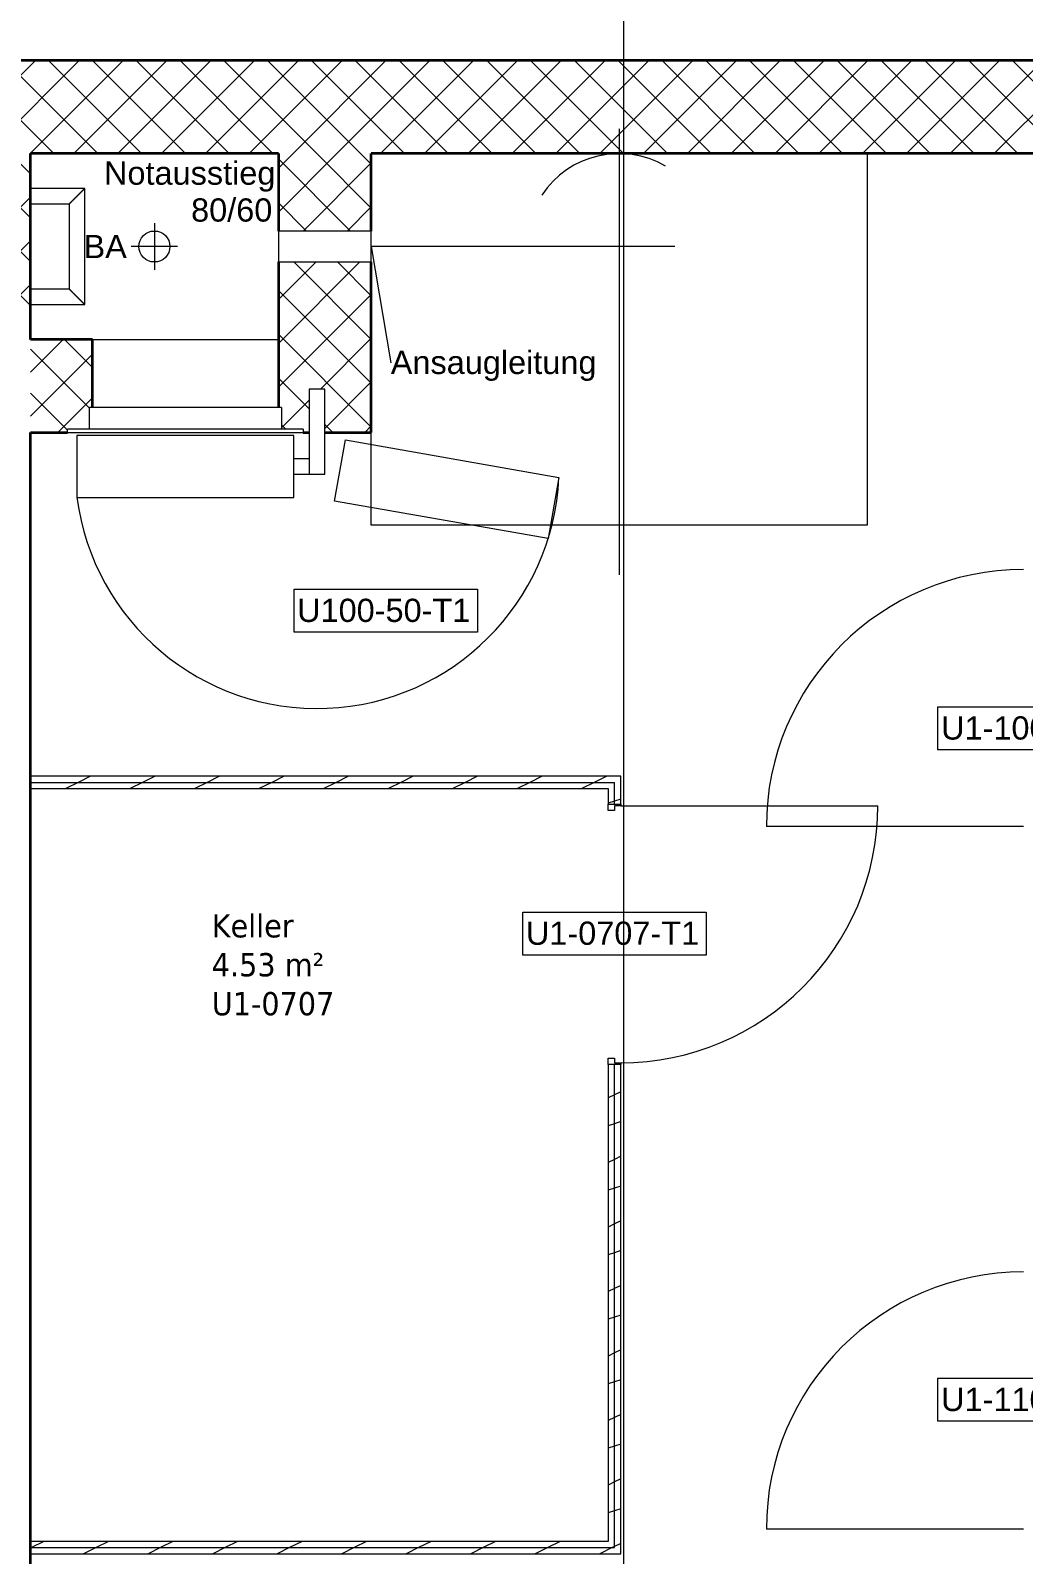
# Model space of a CAD drawing. Extents: x -882 to 937, y -179 to 966.
# Drawn here: x 255.4 to 319.5, y 771 to 869.3 of the extents above; entities that cross this region are included whole.
import ezdxf
from ezdxf.lldxf.tags import DXFTag

# ---------------------------------------------------------------- set-up
doc = ezdxf.new("R2010")
doc.units = 0
doc.layers.get('0').update_dxf_attribs({"lineweight": 13})
for name, color, linetype, lineweight in [('A-____-NOTE-TEXT', 7, 'Continuous', 9), ('A-AREA-____-IDEN', 7, 'Continuous', 5), ('A-DETL-____-THIN', 7, 'Continuous', 9), ('A-DETL-GENF-HDLN', 7, '_Verdeckte Linien_', 9), ('A-DOOR-____-HDLN', 7, '_Verdeckte Linien_', 9), ('A-DOOR-____-IDEN', 7, 'Continuous', 5), ('A-DOOR-____-OTLN', 7, 'Continuous', 9), ('A-DOOR-FRAM-MCUT', 7, 'Continuous', 9), ('A-DOOR-FRAM-OTLN', 7, 'Continuous', 9), ('A-DOOR-OPNG-OTLN', 7, 'Continuous', 9), ('A-WALL-____-MCUT', 7, 'Continuous', 35), ('A-WALL-____-PATT', 7, 'Continuous', 35), ('A-WALL-FNSH-MCUT', 7, 'Continuous', 35), ('I-WALL-____-OTLN', 7, 'Continuous', 9), ('M-HVAC-DUCT-IDEN', 7, 'Continuous', 5), ('M-HVAC-DUCT-OTLN', 7, 'Continuous', 9), ('Q-SPCQ-____-HDLN', 7, '_Verdeckte Linien_', 9), ('S-GRID-____-OTLN', 7, 'Continuous', 5), ('Vertikale Erschließung', 7, 'Continuous', 9)]:
    doc.layers.add(name, color=color, linetype=linetype, lineweight=lineweight)
doc.styles.get("Standard").update_dxf_attribs({"font": 'arial.ttf'})
tags = doc.linetypes.add('_Rasterlinie_', pattern=[0.375, 0.2, -0.05, 0.075, -0.05]).pattern_tags.tags
tags[10:11] = [DXFTag(74, 4), DXFTag(75, 0), DXFTag(340, '0'), DXFTag(46, 1.0), DXFTag(50, 0.0), DXFTag(44, 0.0), DXFTag(45, 0.0)]
tags[8:9] = [DXFTag(74, 4), DXFTag(75, 0), DXFTag(340, '0'), DXFTag(46, 1.0), DXFTag(50, 0.0), DXFTag(44, 0.0), DXFTag(45, 0.0)]
tags[6:7] = [DXFTag(74, 4), DXFTag(75, 0), DXFTag(340, '0'), DXFTag(46, 1.0), DXFTag(50, 0.0), DXFTag(44, 0.0), DXFTag(45, 0.0)]
tags[4:5] = [DXFTag(74, 4), DXFTag(75, 0), DXFTag(340, '0'), DXFTag(46, 1.0), DXFTag(50, 0.0), DXFTag(44, 0.0), DXFTag(45, 0.0)]
tags = doc.linetypes.add('_Strichpunkt - Fein_', pattern=[0.2, 0.1, -0.05, 0, -0.05]).pattern_tags.tags
tags[10:11] = [DXFTag(74, 4), DXFTag(75, 0), DXFTag(340, '0'), DXFTag(46, 1.0), DXFTag(50, 0.0), DXFTag(44, 0.0), DXFTag(45, 0.0)]
tags[8:9] = [DXFTag(74, 4), DXFTag(75, 0), DXFTag(340, '0'), DXFTag(46, 1.0), DXFTag(50, 0.0), DXFTag(44, 0.0), DXFTag(45, 0.0)]
tags[6:7] = [DXFTag(74, 4), DXFTag(75, 0), DXFTag(340, '0'), DXFTag(46, 1.0), DXFTag(50, 0.0), DXFTag(44, 0.0), DXFTag(45, 0.0)]
tags[4:5] = [DXFTag(74, 4), DXFTag(75, 0), DXFTag(340, '0'), DXFTag(46, 1.0), DXFTag(50, 0.0), DXFTag(44, 0.0), DXFTag(45, 0.0)]
tags = doc.linetypes.add('_Verdeckte Linien_', pattern=[0.15, 0.1, -0.05]).pattern_tags.tags
tags[6:7] = [DXFTag(74, 4), DXFTag(75, 0), DXFTag(340, '0'), DXFTag(46, 1.0), DXFTag(50, 0.0), DXFTag(44, 0.0), DXFTag(45, 0.0)]
tags[4:5] = [DXFTag(74, 4), DXFTag(75, 0), DXFTag(340, '0'), DXFTag(46, 1.0), DXFTag(50, 0.0), DXFTag(44, 0.0), DXFTag(45, 0.0)]

# ---------------------------------------------------------------- blocks, each defined once
blk = doc.blocks.new('Referenz-A0UJ2GK4XE', base_point=(-896.794, -159.762))
at = {"layer": 'A-____-NOTE-TEXT', "color": 0, "linetype": 'Continuous', "lineweight": 5, "ltscale": 0.13}
for p, q in [((263.375, 856.901), (263.375, 853.901)), ((264.875, 855.401), (261.875, 855.401))]:
    blk.add_line(p, q, dxfattribs=at)
blk.add_circle((263.375, 855.401), 1, dxfattribs=at)
at = {"layer": 'A-DETL-____-THIN', "color": 0, "linetype": 'Continuous', "ltscale": 0.13}
for p, q in [((272.375, 843.201), (258.375, 843.201)), ((258.375, 843.201), (258.375, 839.201)), ((272.375, 839.201), (272.375, 843.201)), ((258.375, 839.201), (272.375, 839.201))]:
    blk.add_line(p, q, dxfattribs=at)
at = {"layer": 'A-DETL-GENF-HDLN', "color": 0, "linetype": '_Verdeckte Linien_', "ltscale": 0.13}
for p, q in [((293.375, 863.001), (293.375, 834.201)), ((277.375, 837.401), (277.375, 861.401)), ((277.375, 861.401), (288.375, 861.401)), ((296.375, 861.401), (309.375, 861.401)), ((309.375, 861.401), (309.375, 837.401)), ((296.975, 855.401), (277.375, 855.401)), ((275.005, 838.971), (275.7, 842.91)), ((275.7, 842.91), (289.487, 840.479)), ((289.487, 840.479), (288.793, 836.54)), ((288.793, 836.54), (275.005, 838.971)), ((309.375, 837.401), (277.375, 837.401))]:
    blk.add_line(p, q, dxfattribs=at)
blk.add_ellipse((293.375, 855.401), major_axis=(3, 5.196), ratio=1, start_param=0, end_param=1.50871, dxfattribs=at)
at = {"layer": 'A-DOOR-____-HDLN', "color": 0, "linetype": '_Verdeckte Linien_', "ltscale": 0.13}
blk.add_ellipse((273.876, 841.205), major_axis=(-15.5, -2.004), ratio=1, start_param=0, end_param=2.96706, dxfattribs=at)
at = {"layer": 'A-DOOR-____-IDEN', "color": 0, "linetype": 'Continuous', "ltscale": 0.13}
for p, q in [((272.386, 833.28), (284.226, 833.28)), ((272.386, 830.5), (272.386, 833.28)), ((284.226, 833.28), (284.226, 830.5)), ((284.226, 830.5), (272.386, 830.5)), ((313.955, 825.687), (325.795, 825.687)), ((313.955, 822.907), (313.955, 825.687)), ((325.795, 822.907), (313.955, 822.907)), ((287.155, 812.437), (298.995, 812.437)), ((287.155, 809.657), (287.155, 812.437)), ((298.995, 812.437), (298.995, 809.657)), ((298.995, 809.657), (287.155, 809.657)), ((313.955, 782.337), (325.795, 782.337)), ((313.955, 779.557), (313.955, 782.337)), ((325.795, 779.557), (313.955, 779.557))]:
    blk.add_line(p, q, dxfattribs=at)
at = {"layer": 'A-DOOR-____-OTLN', "color": 0, "linetype": 'Continuous', "ltscale": 0.13}
for p, q in [((274.372, 846.201), (273.372, 846.201)), ((273.372, 846.201), (273.372, 840.701)), ((274.372, 840.701), (274.372, 846.201)), ((273.372, 841.701), (272.375, 841.701)), ((272.375, 840.701), (273.372, 840.701)), ((273.372, 840.701), (274.372, 840.701))]:
    blk.add_line(p, q, dxfattribs=at)
at = {"layer": 'A-DOOR-FRAM-MCUT', "color": 0, "linetype": 'Continuous', "ltscale": 0.13}
for p, q in [((292.675, 819.401), (293.475, 819.401)), ((292.675, 819.001), (292.675, 819.401)), ((293.075, 819.001), (292.675, 819.001)), ((293.075, 819.301), (293.075, 819.001)), ((293.475, 819.301), (293.075, 819.301)), ((293.475, 819.401), (293.475, 819.301)), ((292.675, 803.001), (293.075, 803.001)), ((292.675, 802.601), (292.675, 803.001)), ((293.075, 803.001), (293.075, 802.701)), ((293.475, 802.601), (292.675, 802.601)), ((293.075, 802.701), (293.475, 802.701)), ((293.475, 802.701), (293.475, 802.601))]:
    blk.add_line(p, q, dxfattribs=at)
at = {"layer": 'A-DOOR-FRAM-OTLN', "color": 0, "linetype": 'Continuous', "ltscale": 0.13}
for p, q in [((259.175, 843.601), (259.175, 845.001)), ((271.575, 845.001), (259.175, 845.001)), ((271.575, 845.001), (271.575, 843.601)), ((257.775, 843.401), (257.775, 843.601)), ((272.975, 843.601), (257.775, 843.601)), ((257.775, 843.401), (272.975, 843.401)), ((272.975, 843.601), (272.975, 843.401))]:
    blk.add_line(p, q, dxfattribs=at)
at = {"layer": 'A-DOOR-OPNG-OTLN', "color": 0, "linetype": 'Continuous', "ltscale": 0.13}
for p, q in [((293.475, 819.301), (310.075, 819.301)), ((319.475, 817.951), (302.875, 817.951)), ((319.475, 772.601), (302.875, 772.601))]:
    blk.add_line(p, q, dxfattribs=at)
for centre, major_axis in [((319.475, 817.951), (0, 16.6)), ((293.475, 819.301), (0, -16.6)), ((319.475, 772.601), (0, 16.6))]:
    blk.add_ellipse(centre, major_axis=major_axis, ratio=1, start_param=0, end_param=1.570796, dxfattribs=at)
at = {"layer": 'A-WALL-____-MCUT', "color": 0, "linetype": 'Continuous', "ltscale": 0.35}
for p, q in [((374.475, 867.401), (-635.082, 867.401)), ((255.375, 849.401), (255.375, 861.401)), ((271.375, 861.401), (255.375, 861.401)), ((271.375, 861.401), (271.375, 856.401)), ((364.475, 861.401), (277.375, 861.401)), ((277.375, 856.401), (277.375, 861.401)), ((271.375, 854.401), (271.375, 845.001)), ((277.375, 843.401), (277.375, 854.401)), ((259.375, 849.401), (255.375, 849.401)), ((259.375, 845.001), (259.375, 849.401)), ((255.375, 768.001), (255.375, 843.401)), ((255.375, 843.401), (257.775, 843.401)), ((272.975, 843.401), (273.372, 843.401)), ((274.372, 843.401), (277.375, 843.401))]:
    blk.add_line(p, q, dxfattribs=at)
at = {"layer": 'A-WALL-____-MCUT', "color": 0, "linetype": 'Continuous', "lineweight": 9, "ltscale": 0.13}
for p, q in [((255.375, 820.801), (293.075, 820.801)), ((293.075, 819.401), (293.075, 820.801)), ((293.075, 771.401), (293.075, 802.601)), ((255.375, 771.401), (293.075, 771.401))]:
    blk.add_line(p, q, dxfattribs=at)
at = {"layer": 'A-WALL-____-PATT', "color": 0, "linetype": 'Continuous', "lineweight": 9, "ltscale": 0.13}
for p, q in [((249.695, 861.401), (255.695, 867.401)), ((256.886, 861.401), (250.886, 867.401)), ((252.523, 861.401), (258.523, 867.401)), ((259.714, 861.401), (253.714, 867.401)), ((255.352, 861.401), (261.352, 867.401)), ((262.543, 861.401), (256.543, 867.401)), ((258.18, 861.401), (264.18, 867.401)), ((265.371, 861.401), (259.371, 867.401)), ((261.009, 861.401), (267.009, 867.401)), ((268.2, 861.401), (262.2, 867.401)), ((263.837, 861.401), (269.837, 867.401)), ((271.028, 861.401), (265.028, 867.401)), ((266.666, 861.401), (272.666, 867.401)), ((273.856, 861.401), (267.856, 867.401)), ((269.494, 861.401), (275.494, 867.401)), ((276.685, 861.401), (270.685, 867.401)), ((272.322, 861.401), (278.322, 867.401)), ((279.513, 861.401), (273.513, 867.401)), ((275.151, 861.401), (281.151, 867.401)), ((282.342, 861.401), (276.342, 867.401)), ((277.979, 861.401), (283.979, 867.401)), ((285.17, 861.401), (279.17, 867.401)), ((280.808, 861.401), (286.808, 867.401)), ((287.999, 861.401), (281.999, 867.401)), ((283.636, 861.401), (289.636, 867.401)), ((290.827, 861.401), (284.827, 867.401)), ((286.465, 861.401), (292.465, 867.401)), ((293.655, 861.401), (287.655, 867.401)), ((289.293, 861.401), (295.293, 867.401)), ((296.484, 861.401), (290.484, 867.401)), ((292.121, 861.401), (298.121, 867.401)), ((299.312, 861.401), (293.312, 867.401)), ((294.95, 861.401), (300.95, 867.401)), ((302.141, 861.401), (296.141, 867.401)), ((297.778, 861.401), (303.778, 867.401)), ((304.969, 861.401), (298.969, 867.401)), ((300.607, 861.401), (306.607, 867.401)), ((307.798, 861.401), (301.798, 867.401)), ((303.435, 861.401), (309.435, 867.401)), ((310.626, 861.401), (304.626, 867.401)), ((306.264, 861.401), (312.264, 867.401)), ((313.454, 861.401), (307.454, 867.401)), ((309.092, 861.401), (315.092, 867.401)), ((316.283, 861.401), (310.283, 867.401)), ((311.92, 861.401), (317.92, 867.401)), ((319.111, 861.401), (313.111, 867.401)), ((314.749, 861.401), (320.749, 867.401)), ((321.94, 861.401), (315.94, 867.401)), ((317.577, 861.401), (323.577, 867.401)), ((324.768, 861.401), (318.768, 867.401)), ((255.375, 857.255), (251.229, 861.401)), ((255.375, 860.083), (254.057, 861.401)), ((271.375, 860.454), (272.322, 861.401)), ((271.375, 857.626), (275.151, 861.401)), ((276.028, 856.401), (271.375, 861.054)), ((277.375, 857.882), (273.856, 861.401)), ((277.375, 860.71), (276.685, 861.401)), ((272.979, 856.401), (277.375, 860.797)), ((255.375, 854.426), (250.375, 859.426)), ((250.375, 853.596), (255.375, 858.596)), ((273.2, 856.401), (271.375, 858.225)), ((275.808, 856.401), (277.375, 857.969)), ((255.375, 851.598), (250.375, 856.598)), ((250.375, 850.768), (255.375, 855.768)), ((271.375, 851.969), (273.808, 854.401)), ((271.375, 849.14), (276.636, 854.401)), ((277.375, 849.397), (272.371, 854.401)), ((277.375, 852.225), (275.2, 854.401)), ((250.375, 847.939), (255.375, 852.939)), ((277.375, 846.568), (271.375, 852.568)), ((271.375, 846.312), (277.375, 852.312)), ((255.375, 847.283), (257.494, 849.401)), ((259.375, 847.598), (257.572, 849.401)), ((277.375, 843.74), (271.375, 849.74)), ((274.093, 846.201), (277.375, 849.484)), ((259.175, 844.969), (255.375, 848.769)), ((255.375, 844.454), (259.375, 848.454)), ((273.372, 844.915), (271.375, 846.911)), ((274.372, 843.652), (277.375, 846.655)), ((257.775, 843.541), (255.375, 845.941)), ((257.151, 843.401), (259.375, 845.626)), ((271.575, 843.684), (273.372, 845.48)), ((271.857, 843.601), (271.575, 843.883)), ((274.886, 843.401), (274.372, 843.915)), ((276.95, 843.401), (277.375, 843.827)), ((258.45, 820.801), (257.65, 820.401)), ((259.25, 821.201), (258.45, 820.801)), ((262.615, 820.801), (261.815, 820.401)), ((263.415, 821.201), (262.615, 820.801)), ((266.78, 820.801), (265.98, 820.401)), ((267.58, 821.201), (266.78, 820.801)), ((270.945, 820.801), (270.145, 820.401)), ((271.745, 821.201), (270.945, 820.801)), ((275.11, 820.801), (274.31, 820.401)), ((275.91, 821.201), (275.11, 820.801)), ((279.275, 820.801), (278.475, 820.401)), ((280.075, 821.201), (279.275, 820.801)), ((283.44, 820.801), (282.64, 820.401)), ((284.24, 821.201), (283.44, 820.801)), ((287.605, 820.801), (286.805, 820.401)), ((288.405, 821.201), (287.605, 820.801)), ((291.769, 820.801), (290.969, 820.401)), ((292.569, 821.201), (291.769, 820.801)), ((293.075, 819.595), (292.675, 819.461)), ((293.475, 819.728), (293.075, 819.595)), ((293.075, 800.63), (292.675, 800.43)), ((293.475, 800.83), (293.075, 800.63)), ((293.075, 798.771), (292.675, 798.638)), ((293.475, 798.904), (293.075, 798.771)), ((293.075, 796.465), (292.675, 796.265)), ((293.475, 796.665), (293.075, 796.465)), ((293.075, 794.606), (292.675, 794.473)), ((293.475, 794.74), (293.075, 794.606)), ((293.075, 792.3), (292.675, 792.1)), ((293.475, 792.5), (293.075, 792.3)), ((293.075, 790.442), (292.675, 790.308)), ((293.475, 790.575), (293.075, 790.442)), ((293.075, 788.135), (292.675, 787.935)), ((293.475, 788.335), (293.075, 788.135)), ((293.075, 786.277), (292.675, 786.144)), ((293.475, 786.41), (293.075, 786.277)), ((293.475, 784.17), (293.075, 783.97)), ((293.075, 783.97), (292.675, 783.77)), ((293.475, 782.245), (293.075, 782.112)), ((293.075, 782.112), (292.675, 781.979)), ((293.075, 779.805), (292.675, 779.605)), ((293.475, 780.005), (293.075, 779.805)), ((293.075, 777.947), (292.675, 777.814)), ((293.475, 778.081), (293.075, 777.947)), ((293.075, 775.64), (292.675, 775.44)), ((293.475, 775.84), (293.075, 775.64)), ((293.075, 773.783), (292.675, 773.649)), ((293.475, 773.916), (293.075, 773.783)), ((255.443, 771.401), (255.375, 771.367)), ((256.243, 771.801), (255.443, 771.401)), ((259.608, 771.401), (258.808, 771.001)), ((260.408, 771.801), (259.608, 771.401)), ((263.773, 771.401), (262.973, 771.001)), ((264.573, 771.801), (263.773, 771.401)), ((267.938, 771.401), (267.138, 771.001)), ((268.738, 771.801), (267.938, 771.401)), ((272.103, 771.401), (271.303, 771.001)), ((272.903, 771.801), (272.103, 771.401)), ((276.268, 771.401), (275.468, 771.001)), ((277.068, 771.801), (276.268, 771.401)), ((280.432, 771.401), (279.632, 771.001)), ((281.232, 771.801), (280.432, 771.401)), ((284.597, 771.401), (283.797, 771.001)), ((285.397, 771.801), (284.597, 771.401)), ((288.762, 771.401), (287.962, 771.001)), ((289.562, 771.801), (288.762, 771.401)), ((292.927, 771.401), (292.127, 771.001)), ((293.075, 771.475), (292.927, 771.401)), ((293.475, 771.675), (293.075, 771.475))]:
    blk.add_line(p, q, dxfattribs=at)
at = {"layer": 'A-WALL-FNSH-MCUT', "color": 0, "linetype": 'Continuous', "lineweight": 9, "ltscale": 0.13}
for p, q in [((293.475, 821.201), (255.375, 821.201)), ((293.475, 819.401), (293.475, 821.201)), ((255.375, 820.401), (292.675, 820.401)), ((292.675, 820.401), (292.675, 819.401)), ((292.675, 819.401), (293.475, 819.401)), ((292.675, 802.601), (292.675, 771.801)), ((293.475, 802.601), (292.675, 802.601)), ((293.475, 771.001), (293.475, 802.601)), ((292.675, 771.801), (255.375, 771.801)), ((255.375, 771.001), (293.475, 771.001))]:
    blk.add_line(p, q, dxfattribs=at)
at = {"layer": 'I-WALL-____-OTLN', "color": 0, "linetype": 'Continuous', "ltscale": 0.13}
blk.add_line((259.375, 849.401), (271.375, 849.401), dxfattribs=at)
at = {"layer": 'M-HVAC-DUCT-IDEN', "color": 0, "linetype": 'Continuous', "ltscale": 0.13}
blk.add_line((277.375, 855.401), (278.632, 847.898), dxfattribs=at)
at = {"layer": 'M-HVAC-DUCT-OTLN', "color": 0, "linetype": '_Strichpunkt - Fein_', "ltscale": 0.13}
for p, q in [((277.375, 856.401), (271.375, 856.401)), ((271.375, 856.401), (271.375, 854.401)), ((277.375, 854.401), (277.375, 856.401)), ((271.375, 854.401), (277.375, 854.401))]:
    blk.add_line(p, q, dxfattribs=at)
at = {"layer": 'Q-SPCQ-____-HDLN', "color": 0, "linetype": '_Verdeckte Linien_', "ltscale": 0.13}
blk.add_line((293.375, 861.401), (293.375, 837.401), dxfattribs=at)
at = {"layer": 'S-GRID-____-OTLN', "color": 0, "linetype": '_Rasterlinie_', "ltscale": 0.13}
blk.add_line((293.675, 186.301), (293.675, 949.681), dxfattribs=at)
at = {"layer": 'Vertikale Erschließung', "color": 0, "linetype": 'Continuous', "ltscale": 0.13}
for p, q in [((258.875, 859.151), (255.375, 859.151)), ((258.658, 858.933), (258.662, 858.938)), ((258.662, 858.938), (258.667, 858.942)), ((258.667, 858.942), (258.671, 858.947)), ((258.671, 858.947), (258.675, 858.951)), ((258.675, 858.951), (258.68, 858.955)), ((258.68, 858.955), (258.688, 858.964)), ((258.688, 858.964), (258.697, 858.972)), ((258.697, 858.972), (258.705, 858.981)), ((258.705, 858.981), (258.713, 858.989)), ((258.713, 858.989), (258.721, 858.997)), ((258.721, 858.997), (258.729, 859.005)), ((258.729, 859.005), (258.733, 859.008)), ((258.733, 859.008), (258.737, 859.012)), ((258.737, 859.012), (258.74, 859.016)), ((258.74, 859.016), (258.744, 859.02)), ((258.744, 859.02), (258.748, 859.023)), ((258.748, 859.023), (258.751, 859.027)), ((258.751, 859.027), (258.755, 859.031)), ((258.755, 859.031), (258.758, 859.034)), ((258.758, 859.034), (258.762, 859.038)), ((258.762, 859.038), (258.765, 859.041)), ((258.765, 859.041), (258.769, 859.044)), ((258.769, 859.044), (258.772, 859.048)), ((258.772, 859.048), (258.779, 859.054)), ((258.779, 859.054), (258.785, 859.061)), ((258.785, 859.061), (258.791, 859.067)), ((258.791, 859.067), (258.797, 859.073)), ((258.797, 859.073), (258.803, 859.079)), ((258.803, 859.079), (258.808, 859.084)), ((258.808, 859.084), (258.814, 859.089)), ((258.814, 859.089), (258.819, 859.095)), ((258.819, 859.095), (258.824, 859.1)), ((258.824, 859.1), (258.829, 859.104)), ((258.829, 859.104), (258.833, 859.109)), ((258.833, 859.109), (258.837, 859.113)), ((258.837, 859.113), (258.841, 859.117)), ((258.841, 859.117), (258.845, 859.121)), ((258.845, 859.121), (258.849, 859.125)), ((258.849, 859.125), (258.852, 859.128)), ((258.852, 859.128), (258.855, 859.131)), ((258.855, 859.131), (258.858, 859.134)), ((258.858, 859.134), (258.864, 859.139)), ((258.864, 859.139), (258.868, 859.143)), ((258.868, 859.143), (258.871, 859.147)), ((258.871, 859.147), (258.873, 859.149)), ((258.873, 859.149), (258.875, 859.151)), ((258.875, 851.651), (258.875, 859.151)), ((258.875, 859.151), (258.875, 859.151)), ((255.375, 858.151), (257.875, 858.151)), ((257.875, 858.151), (257.876, 858.152)), ((257.875, 858.151), (257.875, 852.651)), ((257.876, 858.152), (257.877, 858.153)), ((257.877, 858.153), (257.88, 858.155)), ((257.88, 858.155), (257.883, 858.159)), ((257.883, 858.159), (257.887, 858.163)), ((257.887, 858.163), (257.892, 858.168)), ((257.892, 858.168), (257.895, 858.171)), ((257.895, 858.171), (257.899, 858.174)), ((257.899, 858.174), (257.902, 858.178)), ((257.902, 858.178), (257.906, 858.181)), ((257.906, 858.181), (257.909, 858.185)), ((257.909, 858.185), (257.914, 858.189)), ((257.914, 858.189), (257.918, 858.193)), ((257.918, 858.193), (257.922, 858.198)), ((257.922, 858.198), (257.927, 858.203)), ((257.927, 858.203), (257.932, 858.208)), ((257.932, 858.208), (257.937, 858.213)), ((257.937, 858.213), (257.942, 858.218)), ((257.942, 858.218), (257.948, 858.224)), ((257.948, 858.224), (257.954, 858.229)), ((257.954, 858.229), (257.96, 858.235)), ((257.96, 858.235), (257.966, 858.241)), ((257.966, 858.241), (257.972, 858.248)), ((257.972, 858.248), (257.979, 858.254)), ((257.979, 858.254), (257.982, 858.258)), ((257.982, 858.258), (257.986, 858.261)), ((257.986, 858.261), (257.989, 858.265)), ((257.989, 858.265), (257.993, 858.268)), ((257.993, 858.268), (257.996, 858.272)), ((257.996, 858.272), (258, 858.275)), ((258, 858.275), (258.003, 858.279)), ((258.003, 858.279), (258.007, 858.282)), ((258.007, 858.282), (258.011, 858.286)), ((258.011, 858.286), (258.014, 858.29)), ((258.014, 858.29), (258.018, 858.294)), ((258.018, 858.294), (258.022, 858.298)), ((258.022, 858.298), (258.03, 858.305)), ((258.03, 858.305), (258.038, 858.313)), ((258.038, 858.313), (258.046, 858.321)), ((258.046, 858.321), (258.054, 858.33)), ((258.054, 858.33), (258.063, 858.338)), ((258.063, 858.338), (258.071, 858.347)), ((258.071, 858.347), (258.08, 858.355)), ((258.08, 858.355), (258.089, 858.364)), ((258.089, 858.364), (258.098, 858.373)), ((258.098, 858.373), (258.107, 858.382)), ((258.107, 858.382), (258.116, 858.392)), ((258.116, 858.392), (258.125, 858.401)), ((258.125, 858.401), (258.13, 858.406)), ((258.13, 858.406), (258.135, 858.411)), ((258.135, 858.411), (258.14, 858.415)), ((258.14, 858.415), (258.144, 858.42)), ((258.144, 858.42), (258.149, 858.425)), ((258.149, 858.425), (258.154, 858.43)), ((258.154, 858.43), (258.159, 858.435)), ((258.159, 858.435), (258.164, 858.44)), ((258.164, 858.44), (258.169, 858.445)), ((258.169, 858.445), (258.174, 858.45)), ((258.174, 858.45), (258.179, 858.455)), ((258.179, 858.455), (258.184, 858.46)), ((258.184, 858.46), (258.189, 858.465)), ((258.189, 858.465), (258.194, 858.47)), ((258.194, 858.47), (258.199, 858.475)), ((258.199, 858.475), (258.205, 858.48)), ((258.205, 858.48), (258.21, 858.485)), ((258.21, 858.485), (258.215, 858.49)), ((258.215, 858.49), (258.22, 858.496)), ((258.22, 858.496), (258.225, 858.501)), ((258.225, 858.501), (258.23, 858.506)), ((258.23, 858.506), (258.236, 858.511)), ((258.236, 858.511), (258.241, 858.516)), ((258.241, 858.516), (258.246, 858.522)), ((258.246, 858.522), (258.251, 858.527)), ((258.251, 858.527), (258.257, 858.532)), ((258.257, 858.532), (258.262, 858.538)), ((258.262, 858.538), (258.267, 858.543)), ((258.267, 858.543), (258.272, 858.548)), ((258.272, 858.548), (258.278, 858.554)), ((258.278, 858.554), (258.283, 858.559)), ((258.283, 858.559), (258.289, 858.564)), ((258.289, 858.564), (258.294, 858.57)), ((258.294, 858.57), (258.299, 858.575)), ((258.299, 858.575), (258.305, 858.58)), ((258.305, 858.58), (258.31, 858.586)), ((258.31, 858.586), (258.316, 858.591)), ((258.316, 858.591), (258.321, 858.597)), ((258.321, 858.597), (258.327, 858.602)), ((258.327, 858.602), (258.332, 858.607)), ((258.332, 858.607), (258.337, 858.613)), ((258.337, 858.613), (258.343, 858.618)), ((258.343, 858.618), (258.348, 858.624)), ((258.348, 858.624), (258.354, 858.629)), ((258.354, 858.629), (258.359, 858.635)), ((258.359, 858.635), (258.365, 858.64)), ((258.365, 858.64), (258.37, 858.646)), ((258.37, 858.646), (258.375, 858.651)), ((258.375, 858.651), (258.381, 858.657)), ((258.381, 858.657), (258.386, 858.662)), ((258.386, 858.662), (258.392, 858.667)), ((258.392, 858.667), (258.397, 858.673)), ((258.397, 858.673), (258.403, 858.678)), ((258.403, 858.678), (258.408, 858.684)), ((258.408, 858.684), (258.413, 858.689)), ((258.413, 858.689), (258.419, 858.695)), ((258.419, 858.695), (258.424, 858.7)), ((258.424, 858.7), (258.43, 858.706)), ((258.43, 858.706), (258.435, 858.711)), ((258.435, 858.711), (258.441, 858.716)), ((258.441, 858.716), (258.446, 858.722)), ((258.446, 858.722), (258.452, 858.727)), ((258.452, 858.727), (258.457, 858.733)), ((258.457, 858.733), (258.462, 858.738)), ((258.462, 858.738), (258.468, 858.743)), ((258.468, 858.743), (258.473, 858.749)), ((258.473, 858.749), (258.478, 858.754)), ((258.478, 858.754), (258.484, 858.759)), ((258.484, 858.759), (258.489, 858.765)), ((258.489, 858.765), (258.494, 858.77)), ((258.494, 858.77), (258.5, 858.775)), ((258.5, 858.775), (258.505, 858.78)), ((258.505, 858.78), (258.51, 858.786)), ((258.51, 858.786), (258.515, 858.791)), ((258.515, 858.791), (258.521, 858.796)), ((258.521, 858.796), (258.526, 858.801)), ((258.526, 858.801), (258.531, 858.807)), ((258.531, 858.807), (258.536, 858.812)), ((258.536, 858.812), (258.541, 858.817)), ((258.541, 858.817), (258.546, 858.822)), ((258.546, 858.822), (258.551, 858.827)), ((258.551, 858.827), (258.557, 858.832)), ((258.557, 858.832), (258.562, 858.837)), ((258.562, 858.837), (258.567, 858.842)), ((258.567, 858.842), (258.572, 858.847)), ((258.572, 858.847), (258.577, 858.852)), ((258.577, 858.852), (258.582, 858.857)), ((258.582, 858.857), (258.587, 858.862)), ((258.587, 858.862), (258.592, 858.867)), ((258.592, 858.867), (258.597, 858.872)), ((258.597, 858.872), (258.602, 858.877)), ((258.602, 858.877), (258.606, 858.882)), ((258.606, 858.882), (258.611, 858.887)), ((258.611, 858.887), (258.616, 858.892)), ((258.616, 858.892), (258.621, 858.896)), ((258.621, 858.896), (258.625, 858.901)), ((258.625, 858.901), (258.63, 858.906)), ((258.63, 858.906), (258.635, 858.91)), ((258.635, 858.91), (258.639, 858.915)), ((258.639, 858.915), (258.644, 858.92)), ((258.644, 858.92), (258.649, 858.924)), ((258.649, 858.924), (258.653, 858.929)), ((258.653, 858.929), (258.658, 858.933)), ((257.875, 852.651), (255.375, 852.651)), ((257.875, 852.651), (257.876, 852.651)), ((257.876, 852.651), (257.877, 852.649)), ((257.877, 852.649), (257.88, 852.647)), ((257.88, 852.647), (257.883, 852.643)), ((257.883, 852.643), (257.887, 852.639)), ((257.887, 852.639), (257.892, 852.634)), ((257.892, 852.634), (257.895, 852.631)), ((257.895, 852.631), (257.899, 852.628)), ((257.899, 852.628), (257.902, 852.625)), ((257.902, 852.625), (257.906, 852.621)), ((257.906, 852.621), (257.909, 852.617)), ((257.909, 852.617), (257.914, 852.613)), ((257.914, 852.613), (257.918, 852.609)), ((257.918, 852.609), (257.922, 852.604)), ((257.922, 852.604), (257.927, 852.599)), ((257.927, 852.599), (257.932, 852.595)), ((257.932, 852.595), (257.937, 852.589)), ((257.937, 852.589), (257.942, 852.584)), ((257.942, 852.584), (257.948, 852.579)), ((257.948, 852.579), (257.954, 852.573)), ((257.954, 852.573), (257.96, 852.567)), ((257.96, 852.567), (257.966, 852.561)), ((257.966, 852.561), (257.972, 852.554)), ((257.972, 852.554), (257.979, 852.548)), ((257.979, 852.548), (257.982, 852.544)), ((257.982, 852.544), (257.986, 852.541)), ((257.986, 852.541), (257.989, 852.537)), ((257.989, 852.537), (257.992, 852.534)), ((257.992, 852.534), (257.996, 852.53)), ((257.996, 852.53), (258, 852.527)), ((258, 852.527), (258.003, 852.523)), ((258.003, 852.523), (258.007, 852.52)), ((258.007, 852.52), (258.011, 852.516)), ((258.011, 852.516), (258.014, 852.512)), ((258.014, 852.512), (258.018, 852.508)), ((258.018, 852.508), (258.022, 852.505)), ((258.022, 852.505), (258.03, 852.497)), ((258.03, 852.497), (258.038, 852.489)), ((258.038, 852.489), (258.046, 852.481)), ((258.046, 852.481), (258.054, 852.472)), ((258.054, 852.472), (258.062, 852.464)), ((258.062, 852.464), (258.071, 852.455)), ((258.071, 852.455), (258.08, 852.447)), ((258.08, 852.447), (258.089, 852.438)), ((258.089, 852.438), (258.098, 852.429)), ((258.098, 852.429), (258.107, 852.42)), ((258.107, 852.42), (258.116, 852.41)), ((258.116, 852.41), (258.125, 852.401)), ((258.125, 852.401), (258.13, 852.396)), ((258.13, 852.396), (258.135, 852.392)), ((258.135, 852.392), (258.14, 852.387)), ((258.14, 852.387), (258.145, 852.382)), ((258.145, 852.382), (258.149, 852.377)), ((258.149, 852.377), (258.154, 852.372)), ((258.154, 852.372), (258.159, 852.367)), ((258.159, 852.367), (258.164, 852.362)), ((258.164, 852.362), (258.169, 852.357)), ((258.169, 852.357), (258.174, 852.352)), ((258.174, 852.352), (258.179, 852.347)), ((258.179, 852.347), (258.184, 852.342)), ((258.184, 852.342), (258.189, 852.337)), ((258.189, 852.337), (258.194, 852.332)), ((258.194, 852.332), (258.199, 852.327)), ((258.199, 852.327), (258.204, 852.322)), ((258.204, 852.322), (258.21, 852.317)), ((258.21, 852.317), (258.215, 852.312)), ((258.215, 852.312), (258.22, 852.306)), ((258.22, 852.306), (258.225, 852.301)), ((258.225, 852.301), (258.23, 852.296)), ((258.23, 852.296), (258.236, 852.291)), ((258.236, 852.291), (258.241, 852.286)), ((258.241, 852.286), (258.246, 852.28)), ((258.246, 852.28), (258.251, 852.275)), ((258.251, 852.275), (258.257, 852.27)), ((258.257, 852.27), (258.262, 852.265)), ((258.262, 852.265), (258.267, 852.259)), ((258.267, 852.259), (258.273, 852.254)), ((258.273, 852.254), (258.278, 852.249)), ((258.278, 852.249), (258.283, 852.243)), ((258.283, 852.243), (258.289, 852.238)), ((258.289, 852.238), (258.294, 852.233)), ((258.294, 852.233), (258.299, 852.227)), ((258.299, 852.227), (258.305, 852.222)), ((258.305, 852.222), (258.31, 852.216)), ((258.31, 852.216), (258.316, 852.211)), ((258.316, 852.211), (258.321, 852.205)), ((258.321, 852.205), (258.326, 852.2)), ((258.326, 852.2), (258.332, 852.195)), ((258.332, 852.195), (258.337, 852.189)), ((258.337, 852.189), (258.343, 852.184)), ((258.343, 852.184), (258.348, 852.178)), ((258.348, 852.178), (258.354, 852.173)), ((258.354, 852.173), (258.359, 852.167)), ((258.359, 852.167), (258.365, 852.162)), ((258.365, 852.162), (258.37, 852.156)), ((258.37, 852.156), (258.375, 852.151)), ((258.375, 852.151), (258.381, 852.146)), ((258.381, 852.146), (258.386, 852.14)), ((258.386, 852.14), (258.392, 852.135)), ((258.392, 852.135), (258.397, 852.129)), ((258.397, 852.129), (258.403, 852.124)), ((258.403, 852.124), (258.408, 852.119)), ((258.408, 852.119), (258.414, 852.113)), ((258.414, 852.113), (258.419, 852.108)), ((258.419, 852.108), (258.424, 852.102)), ((258.424, 852.102), (258.43, 852.097)), ((258.43, 852.097), (258.435, 852.091)), ((258.435, 852.091), (258.441, 852.086)), ((258.441, 852.086), (258.446, 852.08)), ((258.446, 852.08), (258.452, 852.075)), ((258.452, 852.075), (258.457, 852.07)), ((258.457, 852.07), (258.462, 852.064)), ((258.462, 852.064), (258.468, 852.059)), ((258.468, 852.059), (258.473, 852.053)), ((258.473, 852.053), (258.478, 852.048)), ((258.478, 852.048), (258.484, 852.043)), ((255.375, 851.651), (258.875, 851.651)), ((258.484, 852.043), (258.489, 852.037)), ((258.489, 852.037), (258.494, 852.032)), ((258.494, 852.032), (258.5, 852.027)), ((258.5, 852.027), (258.505, 852.022)), ((258.505, 852.022), (258.51, 852.016)), ((258.51, 852.016), (258.515, 852.011)), ((258.515, 852.011), (258.521, 852.006)), ((258.521, 852.006), (258.526, 852.001)), ((258.526, 852.001), (258.531, 851.996)), ((258.531, 851.996), (258.536, 851.99)), ((258.536, 851.99), (258.541, 851.985)), ((258.541, 851.985), (258.546, 851.98)), ((258.546, 851.98), (258.552, 851.975)), ((258.552, 851.975), (258.557, 851.97)), ((258.557, 851.97), (258.562, 851.965)), ((258.562, 851.965), (258.567, 851.96)), ((258.567, 851.96), (258.572, 851.955)), ((258.572, 851.955), (258.577, 851.95)), ((258.577, 851.95), (258.582, 851.945)), ((258.582, 851.945), (258.587, 851.94)), ((258.587, 851.94), (258.592, 851.935)), ((258.592, 851.935), (258.597, 851.93)), ((258.597, 851.93), (258.601, 851.925)), ((258.601, 851.925), (258.606, 851.92)), ((258.606, 851.92), (258.611, 851.915)), ((258.611, 851.915), (258.616, 851.911)), ((258.616, 851.911), (258.621, 851.906)), ((258.621, 851.906), (258.625, 851.901)), ((258.625, 851.901), (258.63, 851.896)), ((258.63, 851.896), (258.635, 851.892)), ((258.635, 851.892), (258.639, 851.887)), ((258.639, 851.887), (258.644, 851.883)), ((258.644, 851.883), (258.649, 851.878)), ((258.649, 851.878), (258.653, 851.873)), ((258.653, 851.873), (258.658, 851.869)), ((258.658, 851.869), (258.662, 851.864)), ((258.662, 851.864), (258.667, 851.86)), ((258.667, 851.86), (258.671, 851.856)), ((258.671, 851.856), (258.675, 851.851)), ((258.675, 851.851), (258.68, 851.847)), ((258.68, 851.847), (258.688, 851.838)), ((258.688, 851.838), (258.697, 851.83)), ((258.697, 851.83), (258.705, 851.821)), ((258.705, 851.821), (258.713, 851.813)), ((258.713, 851.813), (258.721, 851.805)), ((258.721, 851.805), (258.729, 851.798)), ((258.729, 851.798), (258.733, 851.794)), ((258.733, 851.794), (258.737, 851.79)), ((258.737, 851.79), (258.74, 851.786)), ((258.74, 851.786), (258.744, 851.783)), ((258.744, 851.783), (258.748, 851.779)), ((258.748, 851.779), (258.751, 851.775)), ((258.751, 851.775), (258.755, 851.772)), ((258.755, 851.772), (258.758, 851.768)), ((258.758, 851.768), (258.762, 851.765)), ((258.762, 851.765), (258.765, 851.761)), ((258.765, 851.761), (258.769, 851.758)), ((258.769, 851.758), (258.772, 851.754)), ((258.772, 851.754), (258.779, 851.748)), ((258.779, 851.748), (258.785, 851.741)), ((258.785, 851.741), (258.791, 851.735)), ((258.791, 851.735), (258.797, 851.729)), ((258.797, 851.729), (258.803, 851.724)), ((258.803, 851.724), (258.808, 851.718)), ((258.808, 851.718), (258.814, 851.713)), ((258.814, 851.713), (258.819, 851.708)), ((258.819, 851.708), (258.824, 851.703)), ((258.824, 851.703), (258.829, 851.698)), ((258.829, 851.698), (258.833, 851.693)), ((258.833, 851.693), (258.837, 851.689)), ((258.837, 851.689), (258.841, 851.685)), ((258.841, 851.685), (258.845, 851.681)), ((258.845, 851.681), (258.849, 851.678)), ((258.849, 851.678), (258.852, 851.674)), ((258.852, 851.674), (258.855, 851.671)), ((258.855, 851.671), (258.858, 851.668)), ((258.858, 851.668), (258.864, 851.663)), ((258.864, 851.663), (258.868, 851.659)), ((258.868, 851.659), (258.871, 851.655)), ((258.871, 851.655), (258.874, 851.653)), ((258.874, 851.653), (258.875, 851.652)), ((258.875, 851.652), (258.875, 851.651))]:
    blk.add_line(p, q, dxfattribs=at)
at = {"layer": 'A-____-NOTE-TEXT', "color": 0, "linetype": 'Continuous', "lineweight": 5, "ltscale": 0.13, "char_height": 1.5, "attachment_point": 1}
for s, insert in [('{\\fArial;Notausstieg}', (260.121, 860.889)), ('{\\fArial;80/60}', (265.743, 858.508)), ('{\\fArial;BA}', (258.799, 856.151))]:
    blk.add_mtext(s, dxfattribs=dict(at, insert=insert))
at = {"layer": 'A-AREA-____-IDEN', "color": 0, "linetype": 'Continuous', "ltscale": 0.13, "char_height": 1.5, "attachment_point": 1}
for s, insert in [('{\\W0.9;\\fVerdana;Keller}', (267.075, 812.297)), ('{\\W0.9;\\fVerdana;4.53 m²}', (267.075, 809.783)), ('{\\W0.9;\\fVerdana;U1-0707}', (267.075, 807.27))]:
    blk.add_mtext(s, dxfattribs=dict(at, insert=insert))
at = {"layer": 'A-DOOR-____-IDEN', "color": 0, "linetype": 'Continuous', "ltscale": 0.13, "char_height": 1.5, "attachment_point": 1}
for s, insert in [('{\\fArial;U100-50-T1}', (272.586, 832.662)), ('{\\fArial;U1-1007-T1}', (314.155, 825.069)), ('{\\fArial;U1-0707-T1}', (287.355, 811.819)), ('{\\fArial;U1-1102-T1}', (314.155, 781.719))]:
    blk.add_mtext(s, dxfattribs=dict(at, insert=insert))
at = {"layer": 'M-HVAC-DUCT-IDEN', "color": 0, "linetype": 'Continuous', "ltscale": 0.13, "insert": (278.632, 848.669), "char_height": 1.5, "attachment_point": 1}
blk.add_mtext('{\\fArial;Ansaugleitung}', dxfattribs=at)

msp = doc.modelspace()

# ---------------------------------------------------------------- block references
at = {"color": 9, "lineweight": 25, "ltscale": 0.25, "true_color": 0xc0c0c0}
msp.add_blockref('Referenz-A0UJ2GK4XE', (-896.794, -159.762), dxfattribs=at)

doc.saveas('drawing.dxf')
